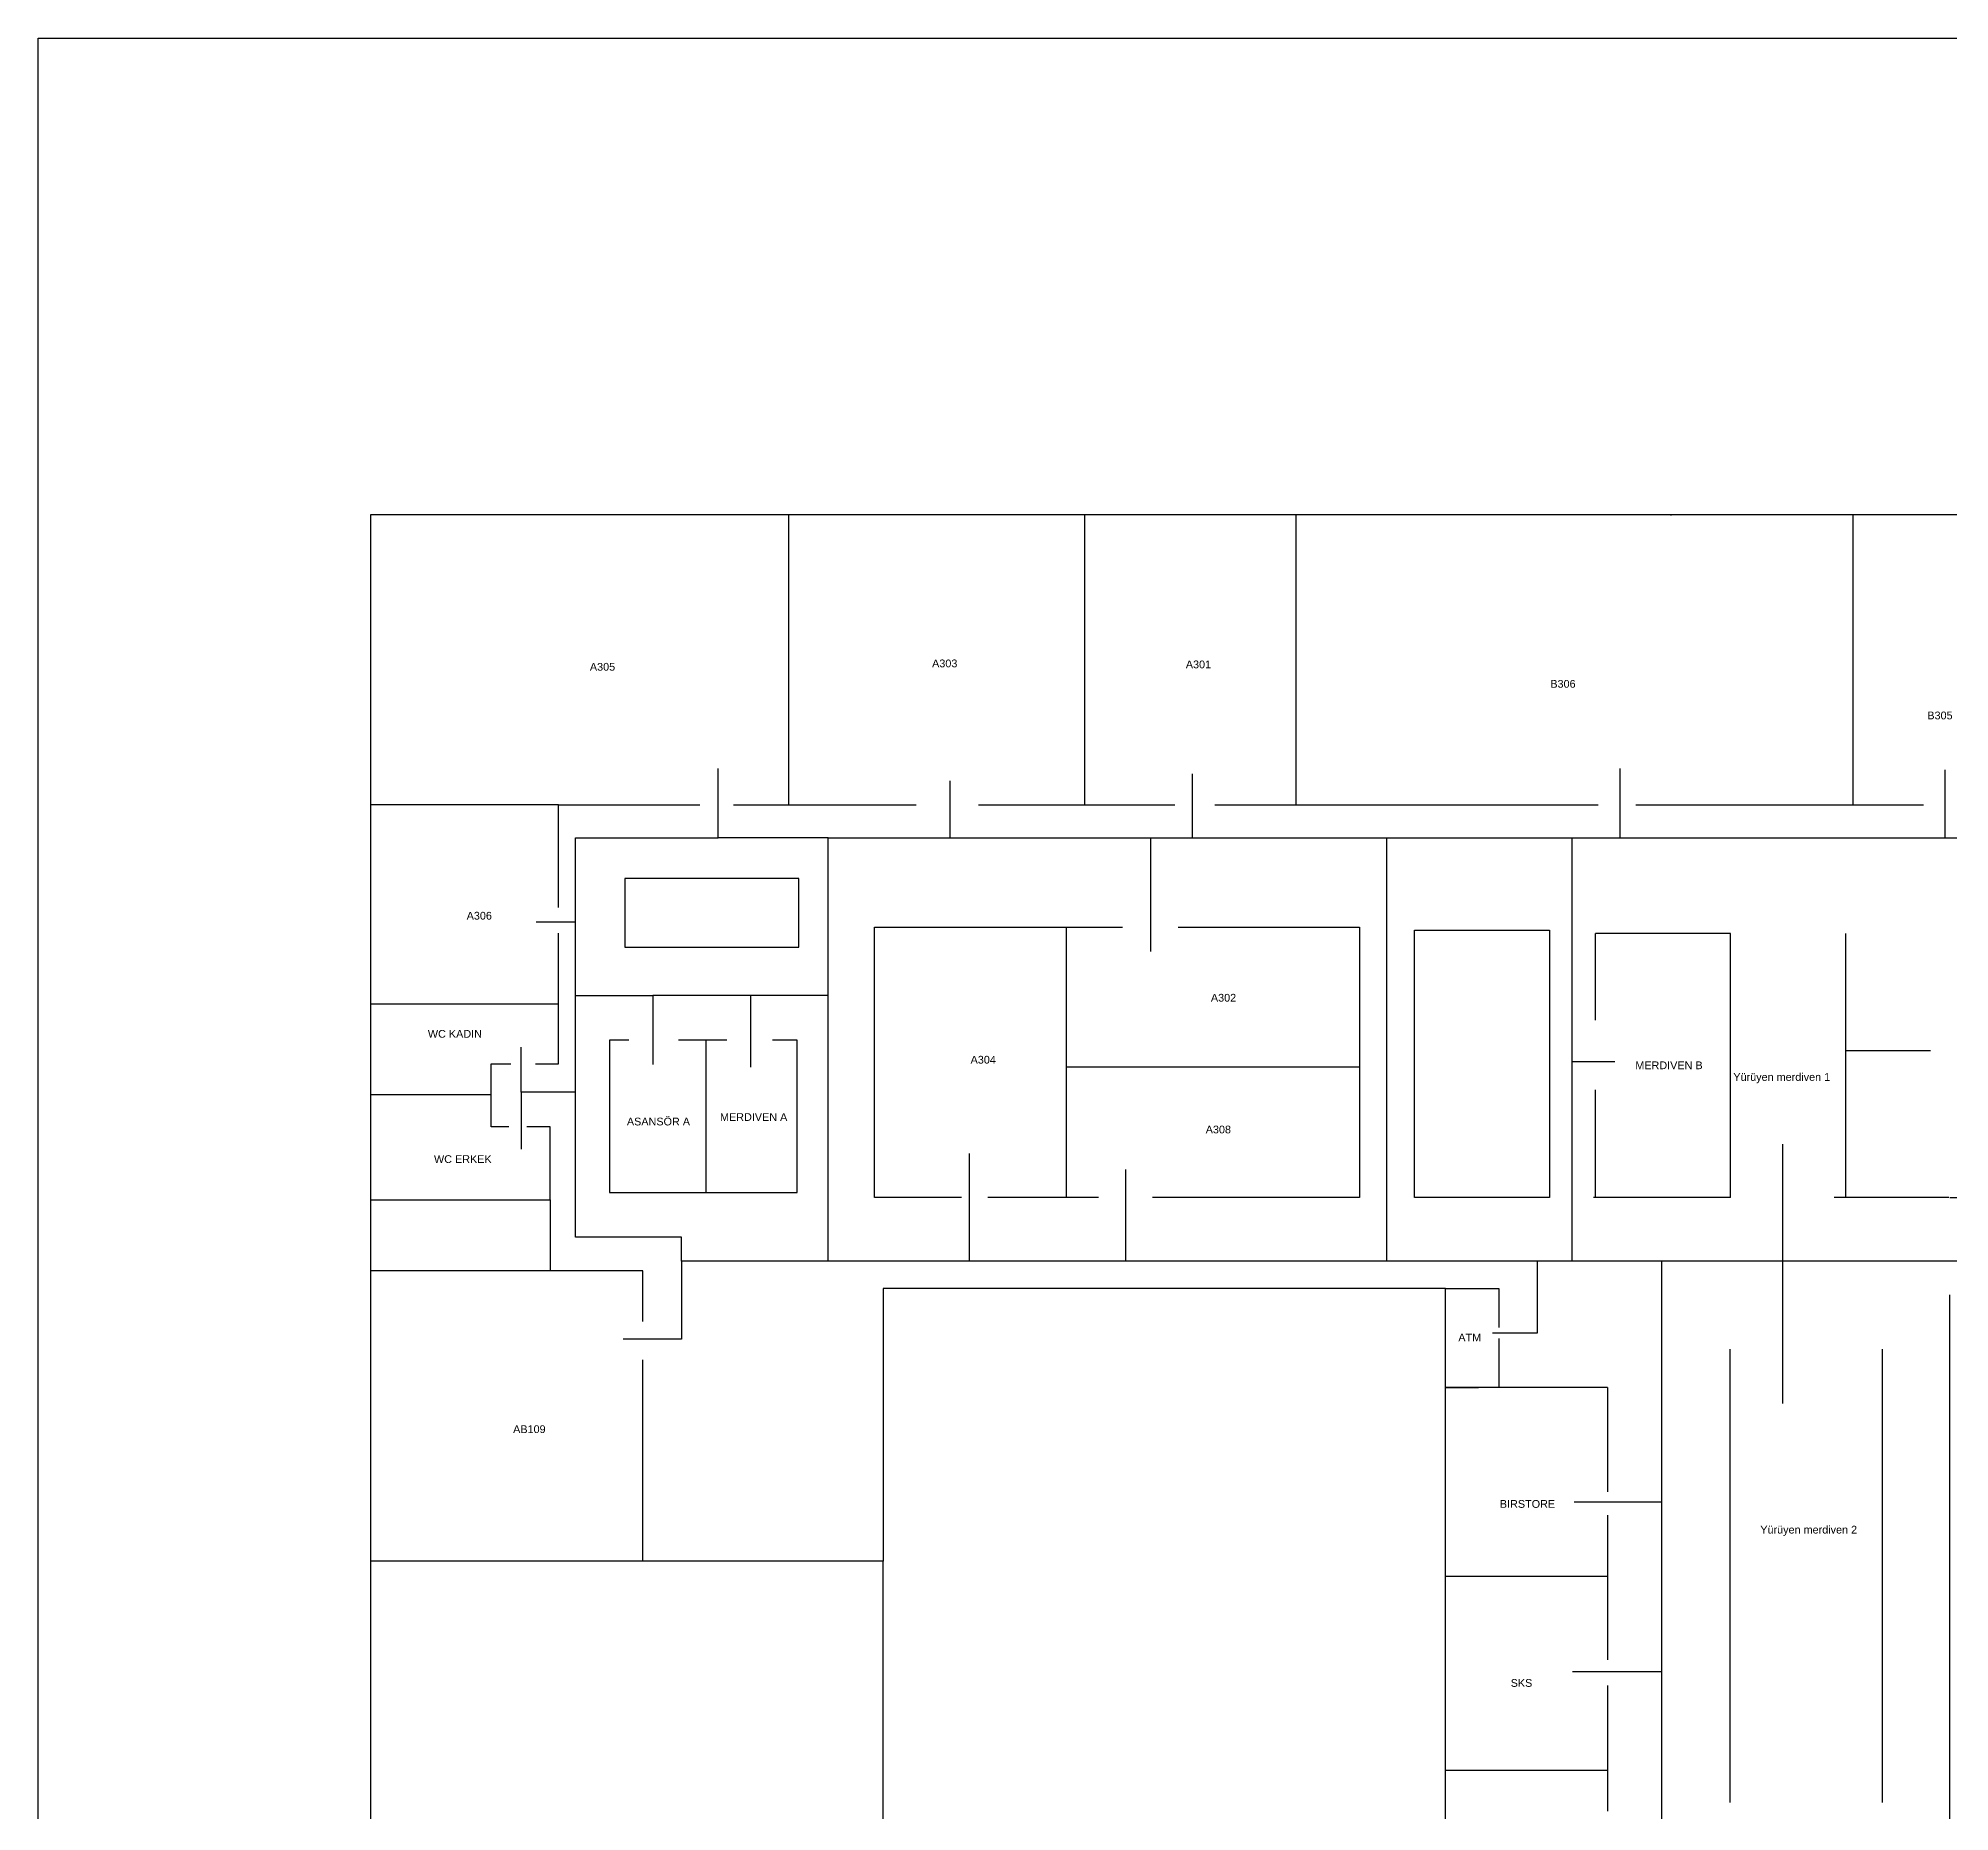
# Model space of a CAD drawing. Header units: metres. Extents: x 38820.6 to 38876.2, y 38467.9 to 38509.7.
# Drawn here: x 38820.59 to 38845.27, y 38486.76 to 38509.65 of the extents above; entities that cross this region are included whole.
import ezdxf

# ---------------------------------------------------------------- set-up
doc = ezdxf.new("R2010")
doc.units = ezdxf.units.M
doc.header["$MEASUREMENT"] = 0
for name, color, linetype in [('Paths', 70, 'Continuous'), ('Rooms', 10, 'Continuous'), ('Walls', 140, 'Continuous')]:
    doc.layers.add(name, color=color, linetype=linetype)
doc.styles.add('Annotative', font='arial.ttf')
picture_1 = doc.add_image_def('image1.jpeg', size_in_pixel=(1600, 1200))

msp = doc.modelspace()

# ---------------------------------------------------------------- linework, layer by layer
at = {"layer": 'Paths'}
for points in [[(38827.524, 38498.241), (38827.524, 38499.331), (38829.365, 38499.331), (38829.365, 38500.225)], [(38830.784, 38499.331), (38832.362, 38499.331), (38832.362, 38500.068)], [(38832.362, 38499.331), (38835.49, 38499.331), (38835.49, 38500.157)], [(38835.49, 38499.331), (38841.013, 38499.331), (38841.013, 38500.228)], [(38841.013, 38499.331), (38845.21, 38499.331), (38845.21, 38500.21)], [(38845.21, 38499.331), (38847.613, 38499.331), (38847.613, 38500.21)], [(38830.784, 38497.298), (38830.784, 38499.331), (38829.365, 38499.331)], [(38834.947, 38499.331), (38834.947, 38497.864)], [(38837.999, 38493.868), (38837.999, 38499.331)], [(38840.387, 38499.331), (38840.387, 38496.444), (38840.943, 38496.444)], [(38827.524, 38496.05), (38827.524, 38498.241), (38827.016, 38498.241)], [(38827.524, 38497.298), (38828.524, 38497.298)], [(38829.785, 38497.298), (38828.524, 38497.298), (38828.524, 38496.404)], [(38830.784, 38493.868), (38830.784, 38497.298), (38829.785, 38497.298), (38829.785, 38496.369)], [(38828.891, 38493.868), (38828.891, 38494.175), (38827.524, 38494.175), (38827.524, 38496.05), (38826.823, 38496.05), (38826.823, 38496.629)], [(38840.387, 38496.444), (38840.387, 38493.868)], [(38826.823, 38496.05), (38826.823, 38495.314)], [(38843.11, 38495.376), (38843.11, 38492.031)], [(38832.613, 38493.868), (38832.613, 38495.256)], [(38839.94, 38493.868), (38834.631, 38493.868), (38834.631, 38495.051)], [(38834.631, 38493.868), (38828.891, 38493.868), (38828.891, 38492.86), (38828.138, 38492.86)], [(38841.545, 38493.868), (38839.94, 38493.868), (38839.94, 38492.936), (38839.363, 38492.936)], [(38843.11, 38493.868), (38841.545, 38493.868), (38841.545, 38484.042), (38840.407, 38484.042)], [(38845.888, 38483.096), (38845.888, 38493.868), (38843.11, 38493.868)], [(38841.545, 38490.756), (38840.419, 38490.756)], [(38841.545, 38488.564), (38840.399, 38488.564)]]:
    msp.add_lwpolyline(points, dxfattribs=at)
at = {"layer": 'Walls'}
for points in [[(38831.497, 38489.992), (38824.879, 38489.992), (38824.879, 38503.504), (38869.458, 38503.504)], [(38829.563, 38499.759), (38830.276, 38499.759), (38830.276, 38503.504)], [(38832.728, 38499.759), (38834.101, 38499.759), (38834.101, 38503.504)], [(38835.78, 38499.759), (38836.828, 38499.759), (38836.828, 38503.504)], [(38841.673, 38499.759), (38844.022, 38499.759), (38844.022, 38503.504)], [(38841.673, 38503.493), (38841.673, 38503.504)], [(38827.303, 38498.431), (38827.303, 38499.759), (38824.879, 38499.759)], [(38827.303, 38499.759), (38829.13, 38499.759)], [(38830.276, 38499.759), (38831.924, 38499.759)], [(38834.101, 38499.759), (38835.263, 38499.759)], [(38836.828, 38499.759), (38840.728, 38499.759)], [(38841.216, 38499.759), (38841.673, 38499.759)], [(38844.022, 38499.759), (38844.93, 38499.759)], [(38828.16, 38498.805), (38828.16, 38497.922), (38830.409, 38497.922), (38830.409, 38498.805), (38828.16, 38498.805)], [(38827.303, 38497.186), (38827.303, 38498.099)], [(38831.384, 38494.687), (38831.384, 38498.178), (38834.585, 38498.178)], [(38833.859, 38498.178), (38833.859, 38494.687)], [(38835.304, 38498.178), (38837.647, 38498.178), (38837.647, 38494.687)], [(38838.359, 38494.687), (38838.359, 38498.14), (38840.102, 38498.14), (38840.102, 38494.687)], [(38842.437, 38494.687), (38842.437, 38498.097), (38840.696, 38498.097)], [(38840.696, 38496.979), (38840.696, 38498.097)], [(38843.925, 38494.687), (38843.925, 38498.097)], [(38827.005, 38496.416), (38827.303, 38496.416), (38827.303, 38497.186), (38824.879, 38497.186)], [(38828.212, 38496.718), (38827.961, 38496.718), (38827.961, 38494.751), (38830.386, 38494.751), (38830.386, 38496.718)], [(38829.479, 38496.718), (38828.855, 38496.718)], [(38829.209, 38494.751), (38829.209, 38496.718)], [(38830.386, 38496.718), (38830.068, 38496.718)], [(38843.925, 38496.587), (38845.021, 38496.587)], [(38826.436, 38496.013), (38826.436, 38496.416), (38826.688, 38496.416)], [(38837.647, 38496.372), (38833.859, 38496.372)], [(38840.696, 38494.687), (38840.696, 38496.077)], [(38826.661, 38495.6), (38826.436, 38495.6), (38826.436, 38496.013), (38824.879, 38496.013)], [(38827.197, 38494.658), (38827.197, 38495.6), (38826.896, 38495.6)], [(38824.879, 38494.658), (38827.197, 38494.658), (38827.197, 38493.744)], [(38832.508, 38494.687), (38831.384, 38494.687)], [(38834.277, 38494.687), (38832.847, 38494.687)], [(38837.647, 38494.687), (38834.974, 38494.687)], [(38840.102, 38494.687), (38838.359, 38494.687)], [(38842.437, 38494.687), (38840.667, 38494.687)], [(38845.256, 38494.687), (38843.777, 38494.687)], [(38845.269, 38494.687), (38854.789, 38494.687), (38854.789, 38494.676)], [(38828.392, 38493.086), (38828.392, 38493.744), (38824.879, 38493.744)], [(38838.758, 38481.753), (38838.758, 38493.515), (38831.497, 38493.515), (38831.497, 38489.992)], [(38838.758, 38493.515), (38838.78, 38493.515)], [(38838.78, 38493.515), (38839.448, 38493.515), (38839.448, 38493.01)], [(38845.269, 38483.664), (38845.269, 38493.43)], [(38839.448, 38492.869), (38839.448, 38492.234)], [(38842.434, 38486.877), (38842.434, 38492.73)], [(38844.397, 38492.73), (38844.397, 38486.877)], [(38828.392, 38489.992), (38828.392, 38492.591)], [(38840.848, 38492.234), (38838.758, 38492.234), (38839.183, 38492.234)], [(38840.848, 38492.234), (38840.848, 38490.888)], [(38840.848, 38490.586), (38840.848, 38488.721)], [(38845.269, 38476.146), (38845.269, 38473.968), (38824.879, 38473.968), (38824.879, 38489.992)], [(38838.758, 38480.023), (38831.497, 38480.023), (38831.497, 38489.992)], [(38840.848, 38489.795), (38838.758, 38489.795)], [(38840.848, 38488.389), (38840.848, 38486.765)], [(38840.848, 38487.294), (38838.758, 38487.294)]]:
    msp.add_lwpolyline(points, dxfattribs=at)

# ---------------------------------------------------------------- texts
at = {"layer": 'Rooms', "char_height": 0.1, "attachment_point": 1, "style": 'Annotative'}
for s, insert, width in [('A305', (38827.709, 38501.589), 0.31564), ('A303', (38832.128, 38501.633), 0.31564), ('A301', (38835.404, 38501.62), 0.143), ('B306', (38840.111, 38501.369), 0.20478), ('B305', (38844.979, 38500.961), 0.3049), ('A306', (38826.118, 38498.376), 0.31564), ('A302', (38835.728, 38497.317), 0.31564), ('WC KADIN', (38825.617, 38496.851), 0.72572), ('A304', (38832.625, 38496.517), 0.31564), ('MERDIVEN B', (38841.208, 38496.445), 0.90425), ('Yürüyen merdiven 1', (38842.474, 38496.294), 1.24644), ('ASANSÖR A', (38828.187, 38495.719), 0.84809), ('MERDIVEN A', (38829.389, 38495.777), 0.90425), ('A308', (38835.661, 38495.616), 0.31564), ('WC ERKEK', (38825.696, 38495.234), 0.74438), ('ATM', (38838.923, 38492.931), 0.7312), ('AB109', (38826.718, 38491.748), 0.31564), ('BIRSTORE', (38839.459, 38490.783), 0.84809), ('Yürüyen merdiven 2', (38842.822, 38490.451), 1.28535), ('SKS', (38839.599, 38488.472), 0.84809)]:
    msp.add_mtext(s, dxfattribs=dict(at, insert=insert, width=width))

# ---------------------------------------------------------------- pictures from other files: only their frames are drawn
at = {"layer": 'Walls'}
image = msp.add_image(picture_1, insert=(38820.586, 38467.909), size_in_units=(55.659, 41.744), dxfattribs=at)
image.dxf.flags = 6

doc.saveas('drawing.dxf')
